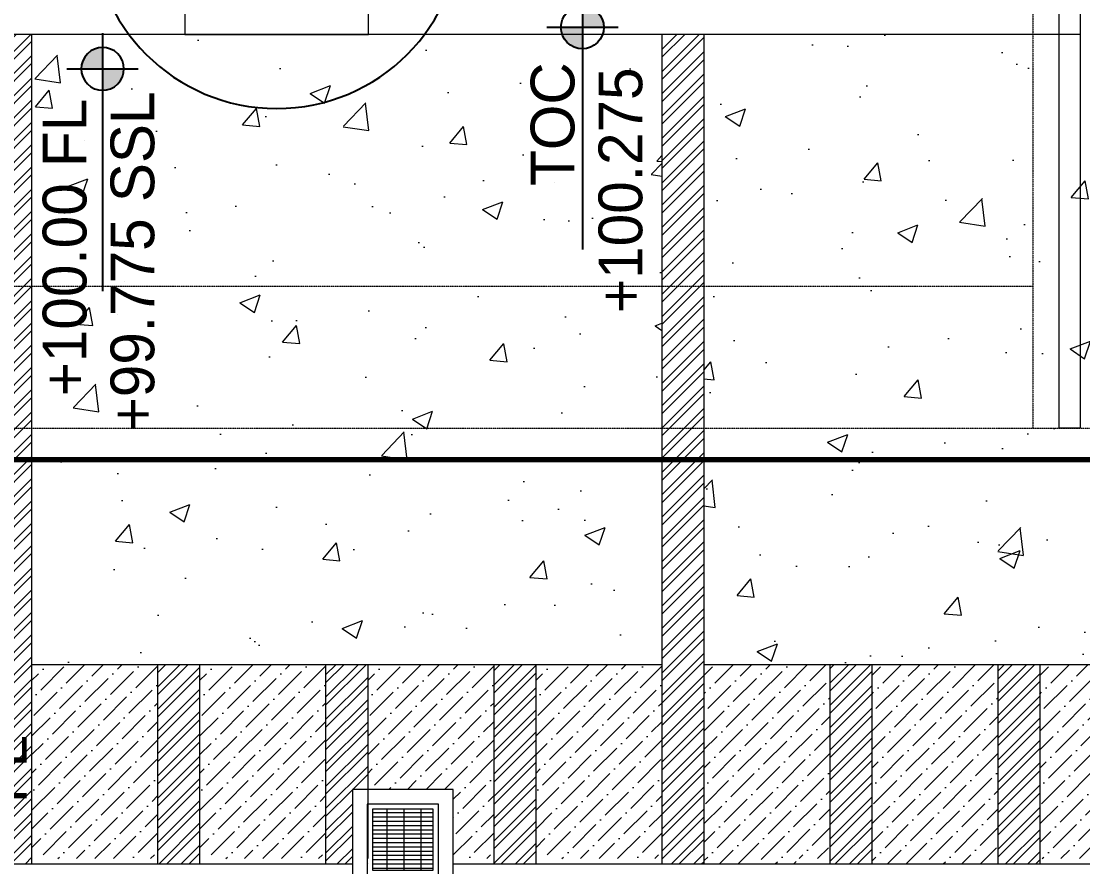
# Model space of a CAD drawing. Header units: millimetres. Extents: x 7964926 to 16080295, y -6277184 to -2986664.
# Drawn here: x 8042704 to 8052811, y -3146962 to -3138910 of the extents above; entities that cross this region are included whole.
import ezdxf

# ---------------------------------------------------------------- set-up
doc = ezdxf.new("R2010")
doc.units = ezdxf.units.MM
doc.header["$LTSCALE"] = 2000
doc.header["$MEASUREMENT"] = 0
for name, pattern in [('( Hidden )', [0.375, 0.25, -0.125]), ('1', [0, 0, 0]), ('HIDDEN', [0.375, 0.25, -0.125])]:
    doc.linetypes.add(name, pattern=pattern)
for name, color, linetype, lineweight in [('BASEMENT EDGE', 4, 'Continuous', 5), ('L - paving', 9, 'Continuous', 5), ('L-CHAMBERS', 50, 'Continuous', 5), ('L-ELE 1', 24, 'Continuous', 20), ('L-ELE 2', 30, 'Continuous', 15), ('L-ELE 4', 27, 'Continuous', 9), ('L-HATCH-1', 9, 'Continuous', 5), ('L-kerb', 24, 'Continuous', 13), ('L-lights', 213, 'Continuous', 0), ('L-Paver 400x400', 250, '1', 13), ('STR-Capital', 8, 'Continuous', 15), ('STR-Podium Beam', 8, 'Continuous', 15), ('STR-RCC Up Stand', 250, 'Continuous', 15), ('STR-Retaining Wall', 250, 'HIDDEN', 15)]:
    doc.layers.add(name, color=color, linetype=linetype, lineweight=lineweight)
doc.layers.add('L - proposed trees', color=74, linetype='Continuous')
doc.layers.add('L-FL', color=7, linetype='Continuous')
doc.styles.add('Century Gothic', font='GOTHIC.TTF')
doc.styles.get("Standard").update_dxf_attribs({"font": 'romans.shx', "width": 0.75})
pattern_1 = [(50, (0, 0), (1972.4655, -172.56837), [206.25, -2268.75]), (355, (0, 0), (-381.56617, 2068.52837), [165, -1815]), (100.451444, (164.4, -14.4), (1590.89933, 1895.95998), [175.28553, -1928.1408]), (46.1842, (0, 550), (2934.91366, -455.178), [309.375, -3403.125]), (96.635635, (244.6, 512), (2570.32035, 2678.82615), [262.9284, -2892.2128]), (351.184164, (0, 550), (2570.3203, 2678.8262), [247.5, -2722.5]), (21, (275, 412.5), (1641.4944, -1107.20195), [206.25, -2268.75]), (326, (275, 412.5), (669.11716, 1994.16262), [165, -1815]), (71.451445, (411.8, 320.2), (2310.61154, 886.96067), [175.2855, -1928.1408]), (37.5, (0, 0), (33.4396, 915.4581), [0, -1793, 0, -1842.5, 0, -1821.875]), (7.5, (0, 0), (723.44123, 1084.63221), [0, -1050.5, 0, -1751.75, 0, -694.375]), (327.5, (-613.25, 0), (1468.0117, -62.0259), [0, -687.5, 0, -2145, 0, -2846.25]), (317.5, (-888.2, 0), (1603.76197, 275.2887), [0, -893.75, 0, -1424.5, 0, -2021.25])]
pattern_2 = [(45, (0, 0), (-106.0660172, 106.0660172), []), (45, (0, 75), (-106.0660172, 106.0660172), [])]

# ---------------------------------------------------------------- blocks, each defined once
blk = doc.blocks.new('tree14 pp')
at = {"layer": 'L - proposed trees', "ltscale": 2000}
for radius in [1275.3, 143.5]:
    blk.add_circle((-1172.8, 1330.7), radius, dxfattribs=at)
blk = doc.blocks.new('finish lvl')
h = blk.add_hatch(color=256)
edge = h.paths.add_edge_path()
edge.add_ellipse((0.0378, 0.003), major_axis=(-0.0305, 0.0305), ratio=1, start_angle=-45, end_angle=45)
edge.add_line((-0.0053, 0.003), (0.0378, 0.003))
edge.add_line((0.0378, 0.003), (0.0378, 0.0461))
edge = h.paths.add_edge_path()
edge.add_ellipse((0.0378, 0.003), major_axis=(-0.0305, 0.0305), ratio=1, start_angle=135, end_angle=225)
edge.add_line((0.0809, 0.003), (0.0378, 0.003))
edge.add_line((0.0378, 0.003), (0.0378, -0.0401))
for p, q in [((0.0378, 0.0748), (0.0378, -0.0688)), ((-0.034, 0.003), (0.4857, 0.003))]:
    blk.add_line(p, q)
blk.add_ellipse((0.0378, 0.003), major_axis=(-0.0305, 0.0305), ratio=1, start_param=1.570796326794534, end_param=7.85398163397412)
at = {"layer": 'L-FL'}
for tag, p in [('%%P0.00', (0.1256, 0.0357)), ('FIN.LVL.', (0.1075, -0.103))]:
    blk.add_attdef(tag, p, '', height=0.08, dxfattribs=at)
blk = doc.blocks.new('cb 1')
at = {"layer": 'L-Paver 400x400', "true_color": 0x636466}
h = blk.add_hatch(dxfattribs=at)
h.set_pattern_fill('GRATE', color=251, scale=1300)
h.paths.add_polyline_path([(8080578, -3139540), (8079998, -3139540), (8079998, -3140120), (8080578, -3140120)])
at = {"layer": 'L-CHAMBERS', "color": 8}
blk.add_lwpolyline([(8079808, -3140310), (8080768, -3140310), (8080768, -3139350), (8079808, -3139350)], close=True, dxfattribs=at)
at = {"layer": 'L-CHAMBERS', "color": 37}
for points in [[(8079948, -3140170), (8080628, -3140170), (8080628, -3139490), (8079948, -3139490)], [(8079998, -3140120), (8080578, -3140120), (8080578, -3139540), (8079998, -3139540)]]:
    blk.add_lwpolyline(points, close=True, dxfattribs=at)
blk = doc.blocks.new('PL')
at = {"layer": 'L-lights'}
h = blk.add_hatch(dxfattribs=at)
h.set_pattern_fill('ANSI31', color=256, scale=32.5, style=0)
h.set_pattern_definition([(45, (6e-11, 1e-11), (-72.965, 72.965), [])])
edge = h.paths.add_edge_path()
edge.add_arc((0, 0), 359, 89.6522, 276.067)
edge.add_arc((0, 0), 359, 276.067, 449.6522)
at = {"layer": 'L-lights', "const_width": 65}
for points in [[(0, -1659), (0, 1659)], [(1659, -2), (-1659, -2)]]:
    blk.add_lwpolyline(points, dxfattribs=at)
for points in [[(6, 1009, 1.057607), (107, -1003, 0.945531)], [(2, 359, 1.057607), (38, -357, 0.945531)]]:
    blk.add_lwpolyline(points, format="xyb", close=True, dxfattribs=at)

msp = doc.modelspace()

# ---------------------------------------------------------------- hatches: boundary and pattern name
at = {"layer": 'L - paving'}
h = msp.add_hatch(dxfattribs=at)
h.set_pattern_fill('AR-CONC', color=252, scale=275)
h.set_pattern_definition(pattern_1)
h.paths.add_polyline_path([(8042802.4, -3145035), (8048802.2, -3145035), (8048802.2, -3140411.6), (8048802, -3140411.6), (8048802, -3139035), (8047842, -3139035), (8042802.3, -3139035)])
h = msp.add_hatch(dxfattribs=at)
h.set_pattern_fill('AR-CONC', color=252, scale=275)
h.set_pattern_definition(pattern_1)
h.paths.add_polyline_path([(8054976.3, -3145035), (8054976.3, -3139035), (8049202.3, -3139035), (8049202.4, -3145035)])
h = msp.add_hatch(dxfattribs=at)
h.set_pattern_fill('ANSI36', color=37, scale=1000)
h.set_pattern_definition([(45, (-52599.18, -2012.86), (66.2912607, 243.067956), [312.5, -62.5, 0, -62.5])])
h.paths.add_polyline_path([(8042802.3, -3146885), (8044002.3, -3146885), (8044002.3, -3145035), (8042802.3, -3145035)])
h = msp.add_hatch(dxfattribs=at)
h.set_pattern_fill('ANSI36', color=37, scale=1000)
h.set_pattern_definition([(45, (-50999.18, -2012.86), (66.2912607, 243.067956), [312.5, -62.5, 0, -62.5])])
h.paths.add_polyline_path([(8044402.3, -3146885), (8045602.3, -3146885), (8045602.3, -3145035), (8044402.3, -3145035)])
h = msp.add_hatch(dxfattribs=at)
h.set_pattern_fill('ANSI36', color=37, scale=1000)
h.set_pattern_definition([(45, (-49399.18, -2012.86), (66.2912607, 243.067956), [312.5, -62.5, 0, -62.5])])
h.paths.add_polyline_path([(8046416.7, -3146885), (8046336.7, -3146805), (8046256.7, -3146885)], flags=17)
h.paths.add_polyline_path([(8046002.3, -3146225), (8046816.8, -3146225), (8046816.8, -3146885), (8047202.3, -3146885), (8047202.3, -3145035), (8046002.3, -3145035)])
h = msp.add_hatch(dxfattribs=at)
h.set_pattern_fill('ANSI36', color=37, scale=1000)
h.set_pattern_definition([(45, (-47799.18, -2012.86), (66.2912607, 243.067956), [312.5, -62.5, 0, -62.5])])
h.paths.add_polyline_path([(8047602.3, -3146885), (8048802.3, -3146885), (8048802.3, -3145035), (8047602.3, -3145035)])
h = msp.add_hatch(dxfattribs=at)
h.set_pattern_fill('ANSI36', color=37, scale=1000)
h.set_pattern_definition([(45, (-46425.21, -2012.86), (66.2912607, 243.067956), [312.5, -62.5, 0, -62.5])])
h.paths.add_polyline_path([(8049206.4, -3146935), (8050084.2, -3146935), (8050082.2, -3146885), (8050402.3, -3146885), (8050402.3, -3145035), (8049202.3, -3145035)])
h = msp.add_hatch(dxfattribs=at)
h.set_pattern_fill('ANSI36', color=37, scale=1000)
h.set_pattern_definition([(45, (-44825.21, -2012.86), (66.2912607, 243.067956), [312.5, -62.5, 0, -62.5])])
edge = h.paths.add_edge_path()
edge.add_line((8052002.3, -3146885), (8052002.3, -3145035))
edge.add_line((8052002.3, -3145035), (8050802.3, -3145035))
edge.add_line((8050802.3, -3145035), (8050802.3, -3146935))
edge.add_line((8050802.3, -3146935), (8052002.3, -3146935))
h = msp.add_hatch(dxfattribs=at)
h.set_pattern_fill('ANSI36', color=37, scale=1000)
h.set_pattern_definition([(45, (-43225.21, -2012.86), (66.2912607, 243.067956), [312.5, -62.5, 0, -62.5])])
h.paths.add_polyline_path([(8052402.3, -3146885), (8053376.3, -3146885), (8053376.3, -3145035), (8052402.3, -3145035)])
at = {"layer": 'L-HATCH-1'}
h = msp.add_hatch(dxfattribs=at)
h.set_pattern_fill('STEEL', color=26, scale=1200)
h.set_pattern_definition(pattern_2)
h.paths.add_polyline_path([(8042802.3, -3139035), (8042402.3, -3139035), (8042402.3, -3146935), (8042802.3, -3146935)])
h = msp.add_hatch(dxfattribs=at)
h.set_pattern_fill('STEEL', color=26, scale=1200)
h.set_pattern_definition(pattern_2)
h.paths.add_polyline_path([(8049202.3, -3139035), (8048802.3, -3139035), (8048802.3, -3146935), (8049202.3, -3146935)])
h = msp.add_hatch(dxfattribs=at)
h.set_pattern_fill('STEEL', color=26, scale=1200)
h.set_pattern_definition(pattern_2)
h.paths.add_polyline_path([(8044402.3, -3145035), (8044002.3, -3145035), (8044002.3, -3146935), (8044402.3, -3146935)])
h = msp.add_hatch(dxfattribs=at)
h.set_pattern_fill('STEEL', color=26, scale=1200)
h.set_pattern_definition(pattern_2)
h.paths.add_polyline_path([(8045856.8, -3146225), (8046002.3, -3146225), (8046002.3, -3145035), (8045602.3, -3145035), (8045602.3, -3146935), (8045856.8, -3146935)])
h.paths.add_polyline_path([(8046002.3, -3146365), (8045996.8, -3146365), (8045996.8, -3146935), (8046002.3, -3146935)])
h = msp.add_hatch(dxfattribs=at)
h.set_pattern_fill('STEEL', color=26, scale=1200)
h.set_pattern_definition(pattern_2)
h.paths.add_polyline_path([(8047602.3, -3145035), (8047202.3, -3145035), (8047202.3, -3146935), (8047602.3, -3146935)])
h = msp.add_hatch(dxfattribs=at)
h.set_pattern_fill('STEEL', color=26, scale=1200)
h.set_pattern_definition(pattern_2)
h.paths.add_polyline_path([(8050802.3, -3145035), (8050402.3, -3145035), (8050402.3, -3146935), (8050802.3, -3146935)])
h = msp.add_hatch(dxfattribs=at)
h.set_pattern_fill('STEEL', color=26, scale=1200)
h.set_pattern_definition(pattern_2)
h.paths.add_polyline_path([(8052402.3, -3145035), (8052002.3, -3145035), (8052002.3, -3146935), (8052402.3, -3146935)])

# ---------------------------------------------------------------- linework, layer by layer
at = {"layer": 'BASEMENT EDGE', "color": 2, "linetype": '( Hidden )', "ltscale": 0.01, "const_width": 50}
msp.add_lwpolyline([(7981805.8, -3086060), (7976491, -3129797.5), (7978510.2, -3129797.5), (7978510.2, -3137797.5), (7982586.2, -3137797.5), (7982586.2, -3145585), (8038276.2, -3145585), (8038276.2, -3143085), (8166136.2, -3143085), (8166136.2, -3086060)], close=True, dxfattribs=at)
at = {"layer": 'L-ELE 1'}
msp.add_line((8052786.2, -3139035), (8034511.3, -3139035), dxfattribs=at)
at = {"layer": 'L-ELE 2'}
msp.add_lwpolyline([(8044261.2, -3139035), (8046011.2, -3139035), (8046011.2, -3137183.1), (8044261.2, -3137183.1)], close=True, dxfattribs=at)
at = {"layer": 'L-ELE 4'}
for p, q in [((8042802.3, -3145035), (8048802.3, -3145035)), ((8049202.3, -3145035), (8054976.3, -3145035))]:
    msp.add_line(p, q, dxfattribs=at)
at = {"layer": 'L-ELE 4', "color": 2, "linetype": '( Hidden )', "ltscale": 0.01, "const_width": 50}
msp.add_lwpolyline([(7981805.8, -3086060), (7976491, -3129797.5), (7978510.2, -3129797.5), (7978510.2, -3137797.5), (7982586.2, -3137797.5), (7982586.2, -3145585), (8038276.2, -3145585), (8038276.2, -3143085), (8166136.2, -3143085), (8166136.2, -3086060)], close=True, dxfattribs=at)
at = {"layer": 'L-ELE 4'}
for points in [[(8042802.3, -3139035), (8042802.3, -3146935)], [(8048802.3, -3139035), (8048802.3, -3146935)], [(8049202.3, -3139035), (8049202.3, -3146935)], [(8044002.3, -3145035), (8044002.3, -3146935)], [(8044402.3, -3145035), (8044402.3, -3146935)], [(8045602.3, -3145035), (8045602.3, -3146935)], [(8046002.3, -3145035), (8046002.3, -3146885)], [(8047202.3, -3145035), (8047202.3, -3146935)], [(8047602.3, -3145035), (8047602.3, -3146935)], [(8050402.3, -3145035), (8050402.3, -3146935)], [(8050802.3, -3145035), (8050802.3, -3146935)], [(8052002.3, -3145035), (8052002.3, -3146935)], [(8052402.3, -3145035), (8052402.3, -3146935)]]:
    msp.add_lwpolyline(points, dxfattribs=at)
at = {"layer": 'L-kerb', "color": 8}
for p, q in [((8035367, -3146935), (8045856.8, -3146935)), ((8046816.8, -3146935), (8057097.1, -3146935))]:
    msp.add_line(p, q, dxfattribs=at)
at = {"layer": 'STR-Capital', "linetype": 'HIDDEN', "ltscale": 0.005}
msp.add_line((8052336.1, -3141435), (8036836.1, -3141435), dxfattribs=at)
msp.add_line((8052336.1, -3141435), (8036836.1, -3141435), dxfattribs=at)
at = {"layer": 'STR-Podium Beam', "linetype": 'HIDDEN', "lineweight": 5, "ltscale": 0.005}
for p, q in [((8052336.1, -3137747.5), (8052336.1, -3142785)), ((8052336.1, -3137747.5), (8052336.1, -3142785)), ((8052786.1, -3137747.5), (8052786.1, -3142785)), ((8052786.1, -3137747.5), (8052786.1, -3142785))]:
    msp.add_line(p, q, dxfattribs=at)
at = {"layer": 'STR-RCC Up Stand'}
msp.add_lwpolyline([(8052786.1, -3142785), (8052586.1, -3142785), (8052586.1, -3086360), (8052786.1, -3086360)], close=True, dxfattribs=at)
at = {"layer": 'STR-Retaining Wall', "linetype": 'HIDDEN', "ltscale": 0.005}
msp.add_line((8037736.1, -3142785), (8103376.1, -3142785), dxfattribs=at)
msp.add_line((8037736.1, -3142785), (8103376.1, -3142785), dxfattribs=at)
at = {"layer": 'STR-Retaining Wall', "linetype": 'Continuous'}
msp.add_lwpolyline([(8074635.9, -3143085), (8038036.1, -3143085), (8038036.1, -3145585), (8027738.4, -3145585)], dxfattribs=at)
msp.add_lwpolyline([(8074635.9, -3143085), (8038036.1, -3143085), (8038036.1, -3145585), (8027738.4, -3145585)], dxfattribs=at)

# ---------------------------------------------------------------- block references
at = {"layer": 'L - proposed trees', "color": 1, "xscale": -1.377000000000001, "yscale": 1.377000000000001, "zscale": 1.377, "rotation": 149.9999999999999}
msp.add_blockref('tree14 pp', (8047451, -3137205.6), dxfattribs=at)
at = {"layer": 'L-CHAMBERS', "color": 8}
msp.add_blockref('cb 1', (-33950.7, -6875.3), dxfattribs=at)
at = {"layer": 'L-FL', "ltscale": 0.5}
ref = msp.add_blockref('finish lvl', (8048032.4, -3138789.9), dxfattribs=dict(at, xscale=4725.606725092182, yscale=4725.606725092182, zscale=4725.606725092182, rotation=269.9997894629263))
ref.add_attrib('FIN.LVL.', 'TOC', (8047970.9, -3140477.8, 0), dxfattribs={"ltscale": 0.5, "height": 416.57, "rotation": 89.99979, "style": 'Century Gothic'})
ref.add_attrib('%%P0.00', '+100.275', (8048616.8, -3141688.9), dxfattribs={"ltscale": 0.5, "height": 416.57, "rotation": 89.99979, "style": 'Century Gothic'})
ref = msp.add_blockref('finish lvl', (8043492.3, -3139184.9), dxfattribs=dict(at, xscale=-4725.606725092182, yscale=4725.606725092182, zscale=4725.606725092182, rotation=89.99978946303173))
ref.add_attrib('FIN.LVL.', '+99.775 SSL', (8043970.4, -3142816.3, 0), dxfattribs={"ltscale": 0.5, "height": 416.567, "rotation": 89.99979, "style": 'Century Gothic'})
ref.add_attrib('%%P0.00', '+100.00 FL', (8043324.5, -3142482.3), dxfattribs={"ltscale": 0.5, "height": 416.57, "rotation": 89.99979, "style": 'Century Gothic'})
ref = msp.add_blockref('finish lvl', (8042278.7, -3147000.4), dxfattribs=dict(at, xscale=4725.606724964209, yscale=4725.606724964209, zscale=4725.606724964209, rotation=90.00021053696821))
ref.add_attrib('FIN.LVL.', ' FL', (8042756.8, -3146511.6, 0), dxfattribs={"ltscale": 0.5, "height": 416.57, "rotation": 90.00021, "style": 'Century Gothic'})
ref.add_attrib('%%P0.00', '+99.925', (8042110.9, -3146549.1), dxfattribs={"ltscale": 0.5, "height": 416.57, "rotation": 90.00021, "style": 'Century Gothic'})
at = {"layer": 'L-lights', "color": 6, "xscale": 0.497007000161001, "yscale": 0.497007000161001, "zscale": 0.497007000161001, "rotation": 135.0000000000014}
msp.add_blockref('PL', (8052112.8, -3147684.2, 0), dxfattribs=at)

doc.saveas('drawing.dxf')
